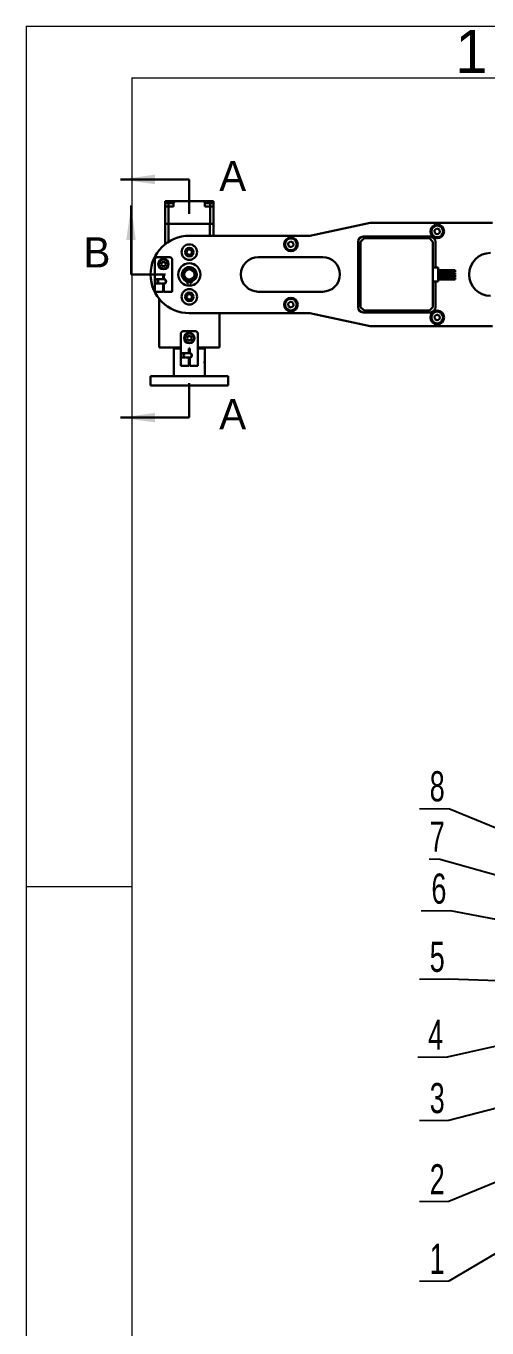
# Model space of a CAD drawing. Header units: millimetres. Extents: x 13 to 7248, y -1201 to 1478.
# Drawn here: x 13 to 280, y 722 to 1478 of the extents above; entities that cross this region are included whole.
import ezdxf

# ---------------------------------------------------------------- set-up
doc = ezdxf.new("R2010")
doc.units = ezdxf.units.MM
doc.header["$LTSCALE"] = 5
doc.linetypes.add('SLD-实线', pattern=[0])
doc.layers.get('0').update_dxf_attribs({"lineweight": 30})
doc.layers.add('图框', color=7, linetype='SLD-实线')
doc.layers.add('标注线', color=4, linetype='SLD-实线')
doc.layers.add('粗实线', color=7, linetype='SLD-实线', lineweight=15)
doc.styles.add('SLDTEXTSTYLE0', font='')
doc.styles.add('SLDTEXTSTYLE4', font='', dxfattribs={"width": 0.67})
doc.styles.get("Standard").update_dxf_attribs({"font": ''})
doc.styles.get('SLDTEXTSTYLE0').set_extended_font_data('汉仪长仿宋体')
doc.styles.get('SLDTEXTSTYLE4').set_extended_font_data('汉仪长仿宋体')
doc.styles.get('Standard').set_extended_font_data('SimSun')
doc.dimstyles.new('SLDDIMSTYLE0', dxfattribs={"dimtxt": 0.18, "dimasz": 4, "dimexe": 0, "dimexo": 0.0625, "dimgap": 0, "dimtad": 0, "dimtih": 1, "dimtoh": 1, "dimdec": 0, "dimrnd": 1e-09, "dimzin": 0, "dimdsep": 46, "dimtxsty": 'Standard', "dimblk1": 'DOT', "dimblk2": 'DOT', "dimsah": 1, "dimcen": 0.09, "dimadec": 0, "dimazin": 0, "dimtfac": 4, "dimtdec": 0, "dimtofl": 0, "dimtmove": 0, "dimatfit": 3, "dimldrblk": 'DOT', "dimfxl": 0, "dimfrac": 2, "dimtolj": 1, "dimtzin": 0, "dimarcsym": 0})

# ---------------------------------------------------------------- blocks, each defined once
blk = doc.blocks.new('SW_NOTE_7')
at = {"color": 0, "linetype": 'SLD-实线', "lineweight": 15}
for p, q in [((-16.98, 0), (0, 0)), ((0, 0), (-16.98, 0)), ((-16.98, 0), (0, 0)), ((0, 0), (-16.98, 0)), ((-16.98, 0), (0, 0)), ((0, 0), (-16.98, 0))]:
    blk.add_line(p, q, dxfattribs=at)
at = {"color": 0, "linetype": 'SLD-实线', "lineweight": 15, "insert": (-11.05, 21.76), "char_height": 17.5, "attachment_point": 1, "style": 'SLDTEXTSTYLE4'}
blk.add_mtext('5', dxfattribs=at)
blk = doc.blocks.new('_DOT')
at = {"color": 0, "linetype": 'ByBlock', "lineweight": -2}
blk.add_line((-0.5, 0), (-1, 0), dxfattribs=at)
at = {"color": 0, "linetype": 'ByBlock', "const_width": 0.5}
blk.add_lwpolyline([(-0.25, 0, 1), (0.25, 0, 1)], format="xyb", close=True, dxfattribs=at)
blk = doc.blocks.new('SW_NOTE_8')
at = {"color": 0, "linetype": 'SLD-实线', "lineweight": 15}
for p, q in [((-16.98, 0), (0, 0)), ((0, 0), (-16.98, 0)), ((-16.98, 0), (0, 0)), ((0, 0), (-16.98, 0)), ((-16.98, 0), (0, 0)), ((0, 0), (-16.98, 0))]:
    blk.add_line(p, q, dxfattribs=at)
at = {"color": 0, "linetype": 'SLD-实线', "lineweight": 15, "insert": (-11.05, 21.76), "char_height": 17.5, "attachment_point": 1, "style": 'SLDTEXTSTYLE4'}
blk.add_mtext('3', dxfattribs=at)
blk = doc.blocks.new('SW_NOTE_9')
at = {"color": 0, "linetype": 'SLD-实线', "lineweight": 15}
for p, q in [((-16.98, 0), (0, 0)), ((0, 0), (-16.98, 0)), ((-16.98, 0), (0, 0)), ((0, 0), (-16.98, 0)), ((-16.98, 0), (0, 0)), ((0, 0), (-16.98, 0))]:
    blk.add_line(p, q, dxfattribs=at)
at = {"color": 0, "linetype": 'SLD-实线', "lineweight": 15, "insert": (-11.05, 21.76), "char_height": 17.5, "attachment_point": 1, "style": 'SLDTEXTSTYLE4'}
blk.add_mtext('1', dxfattribs=at)
blk = doc.blocks.new('SW_NOTE_10')
at = {"color": 0, "linetype": 'SLD-实线', "lineweight": 15}
for p, q in [((-16.98, 0), (0, 0)), ((0, 0), (-16.98, 0)), ((-16.98, 0), (0, 0)), ((0, 0), (-16.98, 0)), ((-16.98, 0), (0, 0)), ((0, 0), (-16.98, 0))]:
    blk.add_line(p, q, dxfattribs=at)
at = {"color": 0, "linetype": 'SLD-实线', "lineweight": 15, "insert": (-11.05, 21.76), "char_height": 17.5, "attachment_point": 1, "style": 'SLDTEXTSTYLE4'}
blk.add_mtext('2', dxfattribs=at)
blk = doc.blocks.new('SW_NOTE_11')
at = {"color": 0, "linetype": 'SLD-实线', "lineweight": 15}
for p, q in [((-16.98, 0), (0, 0)), ((0, 0), (-16.98, 0)), ((-16.98, 0), (0, 0)), ((0, 0), (-16.98, 0)), ((-16.98, 0), (0, 0)), ((0, 0), (-16.98, 0))]:
    blk.add_line(p, q, dxfattribs=at)
at = {"color": 0, "linetype": 'SLD-实线', "lineweight": 15, "insert": (-11.05, 21.76), "char_height": 17.5, "attachment_point": 1, "style": 'SLDTEXTSTYLE4'}
blk.add_mtext('4', dxfattribs=at)
blk = doc.blocks.new('SW_NOTE_12')
at = {"color": 0, "linetype": 'SLD-实线', "lineweight": 15}
for p, q in [((-16.98, 0), (0, 0)), ((0, 0), (-16.98, 0)), ((-16.98, 0), (0, 0)), ((0, 0), (-16.98, 0)), ((-16.98, 0), (0, 0)), ((0, 0), (-16.98, 0))]:
    blk.add_line(p, q, dxfattribs=at)
at = {"color": 0, "linetype": 'SLD-实线', "lineweight": 15, "insert": (-11.04, 21.76), "char_height": 17.5, "attachment_point": 1, "style": 'SLDTEXTSTYLE4'}
blk.add_mtext('8', dxfattribs=at)
blk = doc.blocks.new('SW_NOTE_13')
at = {"color": 0, "linetype": 'SLD-实线', "lineweight": 15}
for p, q in [((-5.66, 0), (0, 0)), ((0, 0), (-5.66, 0)), ((-5.66, 0), (0, 0)), ((0, 0), (-5.66, 0)), ((-5.66, 0), (0, 0)), ((0, 0), (-5.66, 0))]:
    blk.add_line(p, q, dxfattribs=at)
at = {"color": 0, "linetype": 'SLD-实线', "lineweight": 15, "insert": (-0.99, 21.76), "char_height": 17.5, "attachment_point": 2, "style": 'SLDTEXTSTYLE4'}
blk.add_mtext('7', dxfattribs=at)
blk = doc.blocks.new('SW_NOTE_25')
at = {"color": 0, "linetype": 'SLD-实线', "lineweight": 15}
for p, q in [((-16.98, 0), (0, 0)), ((0, 0), (-16.98, 0)), ((-16.98, 0), (0, 0)), ((0, 0), (-16.98, 0)), ((-16.98, 0), (0, 0)), ((0, 0), (-16.98, 0))]:
    blk.add_line(p, q, dxfattribs=at)
at = {"color": 0, "linetype": 'SLD-实线', "lineweight": 15, "insert": (-6.65, 21.76), "char_height": 17.5, "attachment_point": 2, "style": 'SLDTEXTSTYLE4'}
blk.add_mtext('6', dxfattribs=at)

msp = doc.modelspace()

# ---------------------------------------------------------------- linework, layer by layer
for p, q in [((107.3408, 1389.1246), (67.3408, 1389.1246)), ((107.3408, 1389.1246), (107.3408, 1369.1246)), ((73.4997, 1333.9245), (73.4997, 1373.9245)), ((93.2407, 1375.4245), (93.2407, 1376.4245)), ((93.2407, 1376.4245), (95.2407, 1376.4245)), ((95.2407, 1375.4245), (93.2407, 1375.4245)), ((93.2407, 1373.4245), (93.2407, 1375.4245)), ((93.2407, 1363.4245), (93.2407, 1373.4245)), ((95.2407, 1373.4245), (93.2407, 1373.4245)), ((95.2407, 1375.4245), (95.2407, 1376.4245)), ((95.2407, 1376.4245), (99.2408, 1376.4245)), ((98.2407, 1375.4245), (95.2407, 1375.4245)), ((95.2407, 1373.4245), (95.2407, 1375.4245)), ((95.2407, 1373.4245), (95.2407, 1363.4245)), ((95.2407, 1373.4245), (98.2407, 1373.4245)), ((98.2407, 1373.4245), (98.2407, 1375.4245)), ((99.2408, 1376.4245), (115.4408, 1376.4245)), ((115.4408, 1376.4245), (119.4407, 1376.4245)), ((116.4407, 1373.4245), (116.4407, 1375.4245)), ((119.4407, 1375.4245), (116.4407, 1375.4245)), ((116.4407, 1373.4245), (119.4407, 1373.4245)), ((119.4407, 1375.4245), (119.4407, 1376.4245)), ((119.4407, 1376.4245), (121.4407, 1376.4245)), ((119.4407, 1375.4245), (119.4407, 1373.4245)), ((121.4407, 1375.4245), (119.4407, 1375.4245)), ((119.4407, 1363.4245), (119.4407, 1373.4245)), ((121.4407, 1373.4245), (119.4407, 1373.4245)), ((121.4407, 1376.4245), (121.4407, 1375.4245)), ((121.4407, 1373.4245), (121.4407, 1375.4245)), ((121.4407, 1373.4245), (121.4407, 1363.4245)), ((95.2407, 1363.4245), (93.2407, 1363.4245)), ((93.3408, 1351.5384), (93.3408, 1363.4245)), ((95.2407, 1363.4245), (119.4407, 1363.4245)), ((95.3408, 1363.4245), (95.3408, 1352.9574)), ((119.3408, 1356.4245), (119.3408, 1363.4245)), ((121.4407, 1363.4245), (119.4407, 1363.4245)), ((121.3408, 1363.4245), (121.3408, 1356.4245)), ((212.3407, 1363.9245), (177.3408, 1356.4245)), ((283.3616, 1363.9245), (212.3407, 1363.9245)), ((177.3408, 1356.4245), (107.3408, 1356.4245)), ((208.8408, 1354.9245), (206.8408, 1352.9245)), ((247.3407, 1355.9245), (208.3407, 1355.9245)), ((246.8408, 1354.9245), (208.8408, 1354.9245)), ((248.8408, 1352.9245), (246.8408, 1354.9245)), ((251.1169, 1360.6299), (249.7519, 1359.5834)), ((249.7519, 1359.5834), (249.9758, 1357.878)), ((249.9758, 1357.878), (251.5646, 1357.2192)), ((252.7057, 1359.9711), (251.1169, 1360.6299)), ((251.5646, 1357.2192), (252.9296, 1358.2656)), ((252.9296, 1358.2656), (252.7057, 1359.9711)), ((106.6773, 1345.3246), (105.6234, 1346.6991)), ((106.2869, 1348.299), (108.0042, 1348.5245)), ((108.0042, 1348.5245), (109.0581, 1347.1499)), ((166.1169, 1353.1299), (164.752, 1352.0833)), ((164.752, 1352.0833), (164.9758, 1350.378)), ((164.9758, 1350.378), (166.5646, 1349.7191)), ((167.7057, 1352.4711), (166.1169, 1353.1299)), ((166.5646, 1349.7191), (167.9296, 1350.7657)), ((167.9296, 1350.7657), (167.7057, 1352.4711)), ((205.3407, 1352.9245), (205.3407, 1314.9245)), ((206.8408, 1352.9245), (206.8408, 1314.9245)), ((248.8408, 1314.9245), (248.8408, 1352.9245)), ((250.3408, 1337.9245), (250.3408, 1352.9245)), ((88.3408, 1343.9245), (87.3407, 1342.9245)), ((87.3407, 1342.9245), (87.3407, 1323.9245)), ((96.3408, 1343.9245), (88.3408, 1343.9245)), ((91.6233, 1341.1673), (90.9058, 1339.9245)), ((90.9058, 1339.9245), (91.6233, 1338.6818)), ((93.0583, 1341.1673), (91.6233, 1341.1673)), ((93.7758, 1339.9245), (93.0583, 1341.1673)), ((93.0583, 1338.6818), (93.7758, 1339.9245)), ((97.3407, 1342.9245), (96.3408, 1343.9245)), ((97.3407, 1323.9245), (97.3407, 1342.9245)), ((108.3946, 1345.5499), (106.6773, 1345.3246)), ((184.8407, 1343.9245), (147.3408, 1343.9245)), ((73.4997, 1333.9245), (93.4997, 1333.9245)), ((92.0908, 1331.4036), (91.6195, 1331.2397)), ((91.6233, 1338.6818), (93.0583, 1338.6818)), ((92.5908, 1333.9245), (92.0908, 1333.9245)), ((92.0908, 1333.9245), (92.0908, 1331.4036)), ((92.5908, 1331.4036), (92.5908, 1333.9245)), ((251.8407, 1337.9245), (248.8408, 1337.9245)), ((251.8407, 1337.9245), (251.8407, 1329.9245)), ((261.8408, 1336.4245), (251.8407, 1336.4245)), ((251.8407, 1335.4245), (261.8408, 1335.4245)), ((261.8408, 1334.9245), (251.8407, 1334.9245)), ((251.8407, 1333.9245), (261.8408, 1333.9245)), ((261.8408, 1333.4245), (251.8407, 1333.4245)), ((251.8407, 1332.4245), (261.8408, 1332.4245)), ((261.8408, 1331.9245), (251.8407, 1331.9245)), ((261.8408, 1336.4245), (261.8408, 1335.4245)), ((261.8408, 1334.9245), (261.8408, 1333.9245)), ((261.8408, 1333.4245), (261.8408, 1332.4245)), ((261.8408, 1331.9245), (261.8408, 1330.9245)), ((87.3407, 1323.9245), (92.0908, 1323.9245)), ((91.6204, 1328.6088), (92.0908, 1328.4455)), ((92.0908, 1328.4455), (92.0908, 1323.9245)), ((92.5908, 1328.1745), (92.0908, 1328.1745)), ((92.0908, 1325.6745), (92.5908, 1325.6745)), ((92.5908, 1323.9245), (92.5908, 1328.4455)), ((92.5908, 1323.9245), (97.3407, 1323.9245)), ((106.8408, 1330.3195), (106.8408, 1330.9665)), ((106.8408, 1328.8195), (106.8408, 1329.3195)), ((107.8408, 1330.9665), (107.8408, 1330.3195)), ((107.8408, 1329.3195), (107.8408, 1328.8195)), ((147.3408, 1323.9245), (184.8407, 1323.9245)), ((251.8407, 1329.9245), (248.8408, 1329.9245)), ((250.3408, 1314.9245), (250.3408, 1329.9245)), ((251.8407, 1330.9245), (261.8408, 1330.9245)), ((89.8407, 1291.4245), (89.8407, 1319.7824)), ((106.6773, 1319.3246), (105.6234, 1320.6991)), ((106.2869, 1322.2991), (108.0042, 1322.5244)), ((108.3946, 1319.55), (106.6773, 1319.3246)), ((108.0042, 1322.5244), (109.0581, 1321.1499)), ((166.1169, 1318.1299), (164.752, 1317.0834)), ((164.752, 1317.0834), (164.9758, 1315.378)), ((167.7057, 1317.471), (166.1169, 1318.1299)), ((167.9296, 1315.7657), (167.7057, 1317.471)), ((107.3408, 1311.4245), (177.3408, 1311.4245)), ((124.8407, 1311.4245), (124.8407, 1291.4245)), ((164.9758, 1315.378), (166.5646, 1314.7191)), ((166.5646, 1314.7191), (167.9296, 1315.7657)), ((177.3408, 1311.4245), (212.3407, 1303.9245)), ((206.8408, 1314.9245), (208.8408, 1312.9245)), ((208.3407, 1311.9245), (247.3407, 1311.9245)), ((208.8408, 1312.9245), (246.8408, 1312.9245)), ((246.8408, 1312.9245), (248.8408, 1314.9245)), ((251.1169, 1310.6299), (249.7519, 1309.5833)), ((249.7519, 1309.5833), (249.9758, 1307.878)), ((252.7057, 1309.971), (251.1169, 1310.6299)), ((252.9296, 1308.2657), (252.7057, 1309.971)), ((103.3408, 1300.9245), (102.3408, 1299.9245)), ((111.3407, 1300.9245), (103.3408, 1300.9245)), ((112.3408, 1299.9245), (111.3407, 1300.9245)), ((212.3407, 1303.9245), (283.3616, 1303.9245)), ((249.9758, 1307.878), (251.5646, 1307.2192)), ((251.5646, 1307.2192), (252.9296, 1308.2657)), ((102.3408, 1299.9245), (102.3408, 1280.9245)), ((106.6232, 1298.1673), (105.9057, 1296.9245)), ((105.9057, 1296.9245), (106.6232, 1295.6818)), ((108.0582, 1298.1673), (106.6232, 1298.1673)), ((106.6232, 1295.6818), (108.0582, 1295.6818)), ((108.7757, 1296.9245), (108.0582, 1298.1673)), ((108.0582, 1295.6818), (108.7757, 1296.9245)), ((112.3408, 1280.9245), (112.3408, 1299.9245)), ((102.3408, 1291.4245), (89.8407, 1291.4245)), ((98.3408, 1290.9245), (98.3408, 1284.1462)), ((102.3408, 1290.9245), (98.3408, 1290.9245)), ((107.0907, 1288.4035), (106.6195, 1288.2397)), ((107.5907, 1290.9245), (107.0907, 1290.9245)), ((107.0907, 1290.9245), (107.0907, 1288.4035)), ((107.5907, 1288.4035), (107.5907, 1290.9245)), ((124.8407, 1291.4245), (112.3408, 1291.4245)), ((116.3408, 1290.9245), (112.3408, 1290.9245)), ((116.3408, 1284.1462), (116.3408, 1290.9245)), ((98.3408, 1281.6904), (98.3408, 1274.9245)), ((102.3408, 1280.9245), (107.0907, 1280.9245)), ((106.6203, 1285.6088), (107.0907, 1285.4455)), ((107.0907, 1285.4455), (107.0907, 1280.9245)), ((107.5907, 1285.1745), (107.0907, 1285.1745)), ((107.0907, 1282.6745), (107.5907, 1282.6745)), ((107.5907, 1280.9245), (107.5907, 1285.4455)), ((107.5907, 1280.9245), (112.3408, 1280.9245)), ((116.3408, 1274.9245), (116.3408, 1281.6904)), ((84.8408, 1274.9245), (84.8408, 1269.4245)), ((129.8407, 1274.9245), (84.8408, 1274.9245)), ((107.3408, 1250.7521), (107.3408, 1270.7521)), ((129.8407, 1269.4245), (129.8407, 1274.9245)), ((129.8407, 1269.4245), (84.8408, 1269.4245)), ((107.3408, 1250.7521), (67.3408, 1250.7521))]:
    msp.add_line(p, q)
at = {"flags": 128}
for points in [[(89.2711, 1329.9245), (89.2081, 1329.427), (89.0286, 1329.0052), (88.7599, 1328.7235), (88.443, 1328.6245), (88.1261, 1328.7235), (87.8575, 1329.0052), (87.678, 1329.427), (87.615, 1329.9245), (87.678, 1330.422), (87.8575, 1330.8438), (88.1261, 1331.1256), (88.443, 1331.2245), (88.7599, 1331.1256), (89.0286, 1330.8438), (89.2081, 1330.422), (89.2711, 1329.9245)], [(106.8408, 1330.6626), (107.0682, 1330.6358), (107.8408, 1330.6626)], [(104.2711, 1286.9245), (104.2081, 1286.427), (104.0286, 1286.0053), (103.7599, 1285.7235), (103.443, 1285.6245), (103.1261, 1285.7235), (102.8575, 1286.0053), (102.678, 1286.427), (102.6149, 1286.9245), (102.678, 1287.422), (102.8575, 1287.8437), (103.1261, 1288.1256), (103.443, 1288.2245), (103.7599, 1288.1256), (104.0286, 1287.8437), (104.2081, 1287.422), (104.2711, 1286.9245)]]:
    msp.add_lwpolyline(points, dxfattribs=at)
for centre, radius in [((251.3408, 1358.9245), 4), ((251.3408, 1358.9245), 3.5), ((251.3408, 1358.9245), 3.4), ((166.3408, 1351.4245), 4), ((166.3408, 1351.4245), 3.5), ((166.3408, 1351.4245), 3.4), ((107.3408, 1346.9245), 4.5), ((107.3408, 1346.9245), 2.5), ((92.3408, 1339.9245), 3), ((92.3408, 1339.9245), 2.75), ((92.3408, 1339.9245), 2.65), ((107.3408, 1333.9245), 6.5), ((107.3408, 1333.9245), 3), ((107.3408, 1320.9245), 4.5), ((107.3408, 1320.9245), 2.5), ((166.3408, 1316.4245), 4), ((166.3408, 1316.4245), 3.5), ((166.3408, 1316.4245), 3.4), ((251.3408, 1308.9245), 4), ((251.3408, 1308.9245), 3.5), ((251.3408, 1308.9245), 3.4), ((107.3408, 1296.9245), 3), ((107.3408, 1296.9245), 2.75), ((107.3408, 1296.9245), 2.65)]:
    msp.add_circle(centre, radius)
for centre, radius, start, end in [((99.2408, 1375.4245), 1, 90, 180), ((115.4408, 1375.4245), 1, 0, 90), ((107.3408, 1333.9245), 22.5, 90, 270), ((208.3408, 1352.9245), 3, 90, 180), ((247.3408, 1352.9245), 3, 0, 90), ((107.3408, 1346.9245), 1.7321, 127.4773264, 187.4773264), ((107.3408, 1346.9245), 1.7321, 187.4773264, 247.4773264), ((107.3408, 1346.9245), 1.7321, 67.4773264, 127.4773264), ((107.3408, 1346.9245), 1.7321, 7.4773264, 67.4773264), ((107.3408, 1346.9245), 1.7321, 307.4773264, 7.4773264), ((282.3408, 1333.9245), 12.5, 90, 270), ((107.3408, 1346.9245), 1.7321, 247.4773264, 307.4773264), ((147.3408, 1333.9245), 10, 90, 270), ((184.8408, 1333.9245), 10, 270, 90), ((92.3408, 1329.9245), 1.5, 241.7951342, 119.5763355), ((92.3408, 1329.9245), 1.5, 279.5940682, 80.4059318), ((107.3408, 1333.9245), 4.3, 0, 249.6228562), ((107.3408, 1334.1745), 3.87, 292.3110808, 247.6889192), ((107.3408, 1333.9245), 4.3, 290.3771435, 0), ((106.8408, 1329.8195), 1, 150.5667746, 270), ((105.7956, 1330.4092), 0.2, 330.5667746, 67.6889192), ((106.8408, 1329.8195), 0.5, 90, 270), ((107.3408, 1333.9245), 4.3, 256.6374002, 283.3625989), ((107.8408, 1329.8195), 0.5, 270, 90), ((107.8408, 1329.8195), 1, 270, 29.4332254), ((108.8859, 1330.4092), 0.2, 112.3110808, 209.4332254), ((107.3408, 1320.9245), 1.7321, 127.4773264, 187.4773264), ((107.3408, 1320.9245), 1.7321, 187.4773264, 247.4773264), ((107.3408, 1320.9245), 1.7321, 67.4773264, 127.4773264), ((107.3408, 1320.9245), 1.7321, 247.4773264, 307.4773264), ((107.3408, 1320.9245), 1.7321, 7.4773264, 67.4773264), ((107.3408, 1320.9245), 1.7321, 307.4773264, 7.4773264), ((208.3408, 1314.9245), 3, 180, 270), ((247.3408, 1314.9245), 3, 270, 0), ((107.3408, 1286.9245), 1.5, 241.7951342, 119.5763355), ((107.3408, 1286.9245), 1.5, 279.5940682, 80.4059318)]:
    msp.add_arc(centre, radius, start, end)
for points, knots in [([(105.6234, 1346.6991), (105.6535, 1346.7718), (105.8734, 1347.302), (106.0953, 1347.8372), (106.2869, 1348.299)], [0, 0, 0, 0, 0.137005, 1, 1, 1, 1]), ([(109.0581, 1347.1499), (108.8665, 1346.688), (108.6446, 1346.1528), (108.4247, 1345.6226), (108.3946, 1345.5499)], [0, 0, 0, 0, 0.8629928, 1, 1, 1, 1]), ([(92.3345, 1331.2245), (92.3509, 1331.2245), (92.3837, 1331.2245), (92.3291, 1331.2245), (91.761, 1331.2245), (91.0405, 1331.2245), (89.9785, 1331.2245), (88.9599, 1331.2245), (88.443, 1331.2245)], [0, 0, 0, 0, 0.24894545, 0.49899015, 0.6240791, 0.748066, 0.87217163, 1, 1, 1, 1]), ([(92.3345, 1328.6245), (92.5009, 1328.6426), (92.8288, 1328.6784), (93.2519, 1328.9612), (93.5233, 1329.3364), (93.6417, 1329.7353), (93.6393, 1330.1487), (93.5194, 1330.5059), (93.3102, 1330.8039), (93.0583, 1331.023), (92.7232, 1331.1902), (92.4672, 1331.2128), (92.3345, 1331.2245)], [0, 0, 0, 0, 0.12744305, 0.25115847, 0.36345215, 0.45985889, 0.54575842, 0.6582761, 0.7294603, 0.81100335, 0.90201446, 1, 1, 1, 1]), ([(88.443, 1328.6245), (88.9599, 1328.6245), (89.9785, 1328.6245), (91.0405, 1328.6245), (91.761, 1328.6245), (92.3291, 1328.6245), (92.3837, 1328.6245), (92.3509, 1328.6245), (92.3345, 1328.6245)], [0, 0, 0, 0, 0.12782837, 0.251934, 0.3759209, 0.50100985, 0.75105455, 1, 1, 1, 1]), ([(105.6234, 1320.6991), (105.6535, 1320.7717), (105.8734, 1321.302), (106.0953, 1321.8372), (106.2869, 1322.2991)], [0, 0, 0, 0, 0.13700065, 1, 1, 1, 1]), ([(109.0581, 1321.1499), (108.8666, 1320.688), (108.6447, 1320.1528), (108.4247, 1319.6226), (108.3946, 1319.55)], [0, 0, 0, 0, 0.863020033, 1, 1, 1, 1]), ([(107.3345, 1288.2245), (107.3509, 1288.2245), (107.3837, 1288.2245), (107.3291, 1288.2245), (106.761, 1288.2245), (106.0405, 1288.2245), (104.9785, 1288.2245), (103.9599, 1288.2245), (103.443, 1288.2245)], [0, 0, 0, 0, 0.24894536, 0.49898995, 0.62407943, 0.74806607, 0.87217185, 1, 1, 1, 1]), ([(107.3345, 1285.6245), (107.5009, 1285.6426), (107.8288, 1285.6784), (108.2519, 1285.9612), (108.5233, 1286.3364), (108.6417, 1286.7353), (108.6393, 1287.1487), (108.5193, 1287.5059), (108.3102, 1287.8039), (108.0583, 1288.023), (107.7232, 1288.1902), (107.4672, 1288.2128), (107.3345, 1288.2245)], [0, 0, 0, 0, 0.12744913, 0.25115441, 0.36345734, 0.459848, 0.54575427, 0.65828041, 0.72945452, 0.81100251, 0.90200693, 1, 1, 1, 1]), ([(98.3414, 1281.6904), (98.3428, 1281.7176), (98.3457, 1281.7742), (98.369, 1282.0221), (98.3935, 1282.3664), (98.4082, 1282.7778), (98.4053, 1283.203), (98.3864, 1283.5973), (98.3616, 1283.9116), (98.3424, 1284.1091), (98.3429, 1284.136), (98.343, 1284.1462)], [0, 0, 0, 0, 0.108069872, 0.224821179, 0.342552058, 0.460346057, 0.577154535, 0.693478293, 0.810564365, 0.928473076, 1, 1, 1, 1]), ([(103.443, 1285.6245), (103.9599, 1285.6245), (104.9785, 1285.6245), (106.0405, 1285.6245), (106.761, 1285.6245), (107.3291, 1285.6245), (107.3837, 1285.6245), (107.3509, 1285.6245), (107.3345, 1285.6245)], [0, 0, 0, 0, 0.12782815, 0.25193393, 0.37592057, 0.50101005, 0.75105464, 1, 1, 1, 1]), ([(107.0907, 1281.6949), (107.1652, 1281.6854), (107.3367, 1281.6634), (107.4989, 1281.7262), (107.5907, 1281.7618)], [0, 0, 0, 0, 0.43377196, 1, 1, 1, 1]), ([(116.2287, 1282.9245), (116.231, 1282.7847), (116.2354, 1282.5051), (116.2667, 1282.1325), (116.3032, 1281.8474), (116.3326, 1281.683), (116.344, 1281.6586), (116.3354, 1281.7756), (116.3128, 1282.0201), (116.2879, 1282.367), (116.2733, 1282.7776), (116.2762, 1283.2033), (116.2949, 1283.5963), (116.3205, 1283.9154), (116.34, 1284.1245), (116.3427, 1284.1983), (116.3251, 1284.1291), (116.2922, 1283.9264), (116.2562, 1283.6113), (116.2324, 1283.2579), (116.2298, 1283.0208), (116.2287, 1282.9245)], [0, 0, 0, 0, 0.0533339, 0.10665767, 0.16030508, 0.21416725, 0.26768037, 0.32082807, 0.37415491, 0.42792958, 0.48173275, 0.5350859, 0.5882175, 0.64169765, 0.69555317, 0.74922998, 0.80245686, 0.85565833, 0.90929624, 0.96316213, 1, 1, 1, 1])]:
    msp.add_open_spline(points, degree=3, knots=knots)
for points in [[(67.3408, 1389.1246), (87.3408, 1386.3746), (87.3408, 1391.8746)], [(73.4997, 1373.9245), (70.7497, 1353.9245), (76.2497, 1353.9245)], [(67.3408, 1250.7521), (87.3408, 1248.0021), (87.3408, 1253.5021)]]:
    msp.add_solid(points)
at = {"layer": '图框', "color": 7, "linetype": 'SLD-实线', "lineweight": 0}
for q in [(2087.5033, 1478.247), (12.5033, 6.747)]:
    msp.add_line((12.5033, 1478.247), q, dxfattribs=at)
at = {"layer": '粗实线'}
for p, q in [((74.0033, 1448.247), (2057.5033, 1448.247)), ((74.0033, 1448.247), (74.0033, 38.247)), ((74.0033, 978.247), (12.5033, 978.247))]:
    msp.add_line(p, q, dxfattribs=at)

# ---------------------------------------------------------------- block references
at = {"layer": '标注线'}
for name, p in [('SW_NOTE_12', (258.0189, 1023.5849)), ('SW_NOTE_13', (252.3585, 994.3396)), ('SW_NOTE_25', (258.9623, 964.1509)), ('SW_NOTE_7', (258.0189, 924.5283)), ('SW_NOTE_11', (257.0755, 879.2453)), ('SW_NOTE_8', (258.0189, 842.4528)), ('SW_NOTE_10', (258.0189, 795.283)), ('SW_NOTE_9', (258.0189, 749.0566))]:
    msp.add_blockref(name, p, dxfattribs=at)

# ---------------------------------------------------------------- texts
at = {"char_height": 17.5, "attachment_point": 1, "style": 'SLDTEXTSTYLE0'}
for s, insert in [('A', (124.7392, 1399.916)), ('B', (45.8794, 1355.5074)), ('A', (124.7392, 1261.5435))]:
    msp.add_mtext(s, dxfattribs=dict(at, insert=insert))
at = {"layer": '粗实线', "insert": (261.879, 1475.9891), "char_height": 25, "attachment_point": 1, "style": 'SLDTEXTSTYLE0'}
msp.add_mtext('1', dxfattribs=at)

# ---------------------------------------------------------------- leaders
at = {"layer": '标注线'}
for points in [[(438.7277, 949.1392), (258.0189, 1023.5849)], [(444.9476, 939.9338), (252.3585, 994.3396)], [(433.2464, 931.4787), (258.9623, 964.1509)], [(442.2192, 918.5101), (258.0189, 924.5283)], [(413.4505, 914.184), (257.0755, 879.2453)], [(459.5631, 894.5367), (258.0189, 842.4528)], [(411.4971, 858.6829), (258.0189, 795.283)], [(348.3462, 802.4677), (258.0189, 749.0566)]]:
    msp.add_leader(points, dimstyle='SLDDIMSTYLE0', dxfattribs=at)

doc.saveas('drawing.dxf')
